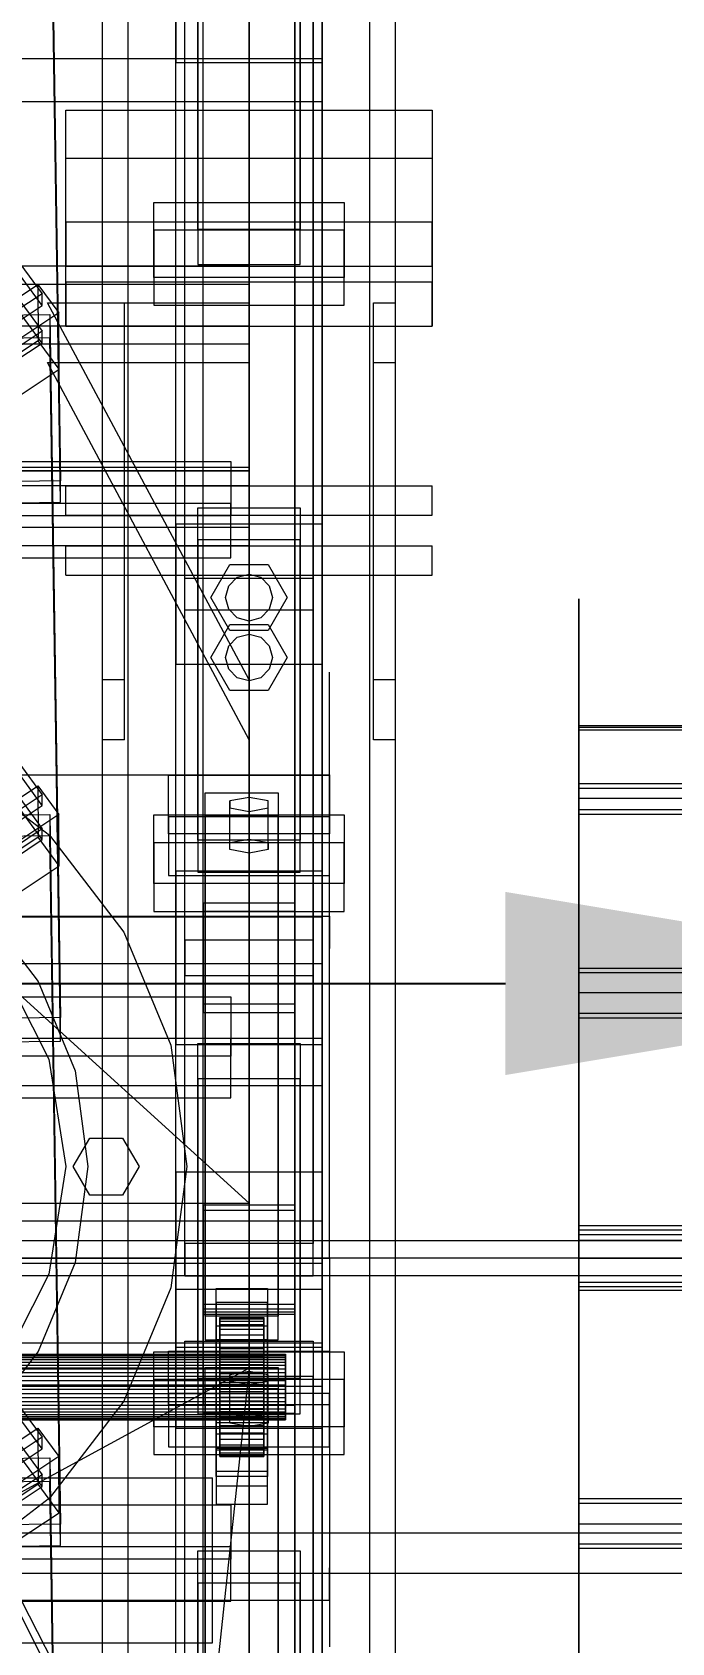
# Model space of a CAD drawing. Header units: millimetres. Extents: x -1970 to 34302, y -65268 to 6837.
# Drawn here: x 370.8 to 545.4, y -34380 to -33940.3 of the extents above; entities that cross this region are included whole.
import ezdxf

# ---------------------------------------------------------------- set-up
doc = ezdxf.new("R2010")
doc.units = ezdxf.units.MM
for name, color, linetype, lineweight in [('COTAS_O', 1, 'Continuous', 0), ('frontal_briquetadora', 7, 'Continuous', 0), ('frontal_C01', 7, 'Continuous', 0), ('frontal_C02', 7, 'Continuous', 0), ('frontal_mezcladora', 7, 'Continuous', 0), ('frontal_tolva', 7, 'Continuous', 0)]:
    doc.layers.add(name, color=color, linetype=linetype, lineweight=lineweight)
doc.dimstyles.new('R19_100', dxfattribs={"dimtxt": 250, "dimasz": 150, "dimexe": 150, "dimexo": 80, "dimgap": 100, "dimtad": 1, "dimtih": 1, "dimtoh": 1, "dimdsep": 46, "dimcen": 0.09, "dimadec": 0, "dimazin": 0, "dimtfac": 1, "dimtdec": 4, "dimtofl": 0, "dimtmove": 0, "dimatfit": 3, "dimfxl": 1, "dimtolj": 1, "dimtzin": 0, "dimarcsym": 0})

# ---------------------------------------------------------------- blocks, each defined once
blk = doc.blocks.new('*D35')
at = {"layer": 'COTAS_O', "color": 0, "lineweight": -2, "transparency": 16777216}
for p, q in [((-1725, -34320), (-1725, -33550)), ((1725, -34320), (1725, -33550)), ((-1575, -33700), (1575, -33700))]:
    blk.add_line(p, q, dxfattribs=at)
at = {"layer": 'COTAS_O', "color": 0, "transparency": 16777216}
for points in [[(-1575, -33675), (-1575, -33725), (-1725, -33700)], [(1575, -33675), (1575, -33725), (1725, -33700)]]:
    blk.add_solid(points, dxfattribs=at)
at = {"layer": 'Defpoints', "color": 0, "transparency": 16777216}
for p in [(1725, -33700), (-1725, -34400), (1725, -34400)]:
    blk.add_point(p, dxfattribs=at)
blk = doc.blocks.new('*D39')
at = {"layer": 'COTAS_O', "color": 0, "lineweight": -2, "transparency": 16777216}
for p, q in [((-650, -34820), (-650, -34050)), ((650, -34820), (650, -34050)), ((-500, -34200), (500, -34200))]:
    blk.add_line(p, q, dxfattribs=at)
at = {"layer": 'COTAS_O', "color": 0, "transparency": 16777216}
for points in [[(-500, -34175), (-500, -34225), (-650, -34200)], [(500, -34175), (500, -34225), (650, -34200)]]:
    blk.add_solid(points, dxfattribs=at)
at = {"layer": 'Defpoints', "color": 0, "transparency": 16777216}
for p in [(650, -34200), (-650, -34900), (650, -34900)]:
    blk.add_point(p, dxfattribs=at)

msp = doc.modelspace()

# ---------------------------------------------------------------- linework, layer by layer
at = {"layer": 'frontal_briquetadora'}
for p, q in [((430, -33820), (430, -34060)), ((430, -34260), (430, -33820)), ((430, -34680), (430, -33820)), ((430, -33853.384), (430, -34060)), ((430, -34060), (430, -33855.985)), ((430, -34060), (430, -33858.384)), ((430, -33860.559), (430, -34060)), ((430, -33862.488), (430, -34060)), ((430, -33864.153), (430, -34060)), ((430, -33865.538), (430, -34060)), ((430, -33866.629), (430, -34060)), ((430, -33867.416), (430, -34060)), ((430, -33867.891), (430, -34060)), ((430, -33868.05), (430, -34060)), ((430, -34060), (210, -34060)), ((210, -34060), (430, -34260)), ((210, -34060), (430, -34490)), ((210, -34060), (430, -34496)), ((430, -34060), (320, -34060)), ((322.156, -34060), (430, -34060)), ((324.292, -34060), (430, -34060)), ((326.386, -34060), (430, -34060)), ((328.419, -34060), (430, -34060)), ((330.371, -34060), (430, -34060)), ((332.223, -34060), (430, -34060)), ((333.957, -34060), (430, -34060)), ((335.556, -34060), (430, -34060)), ((337.006, -34060), (430, -34060)), ((338.292, -34060), (430, -34060)), ((430, -34060), (339.402, -34060)), ((430, -34060), (340.325, -34060)), ((430, -34060), (341.053, -34060)), ((430, -34060), (341.577, -34060)), ((430, -34060), (341.894, -34060)), ((430, -34060), (342, -34060)), ((430, -34060), (430, -34490)), ((430, -34260), (430, -34060)), ((430, -34060), (430, -34496)), ((430, -34060), (430, -34305)), ((520, -34096.156), (520, -34095.002)), ((520, -34095.002), (520, -34095.959)), ((520, -34097.371), (520, -34095.264)), ((520, -34095.959), (520, -34099.014)), ((520, -34099.407), (520, -34096.156)), ((520, -34101.561), (520, -34097.371)), ((520, -34099.014), (520, -34104.133)), ((520, -34104.716), (520, -34099.407)), ((520, -34107.784), (520, -34101.561)), ((520, -34104.133), (520, -34111.255)), ((520, -34112.022), (520, -34104.716)), ((520, -34115.968), (520, -34107.784)), ((520, -34111.255), (520, -34120.296)), ((520, -34121.239), (520, -34112.022)), ((430, -34116.167), (430, -34115)), ((430, -34119.649), (430, -34116.167)), ((452, -34116.167), (452, -34115)), ((452, -34119.649), (452, -34116.167)), ((520, -34126.016), (520, -34115.968)), ((430, -34125.397), (430, -34119.649)), ((452, -34125.397), (452, -34119.649)), ((520, -34120.227), (520, -34117.813)), ((520, -34120.031), (520, -34117.866)), ((520, -34117.866), (520, -34118.139)), ((520, -34118.139), (520, -34120.796)), ((520, -34124.205), (520, -34120.031)), ((520, -34124.576), (520, -34120.227)), ((520, -34120.296), (520, -34131.152)), ((520, -34120.796), (520, -34125.31)), ((520, -34132.258), (520, -34121.239)), ((430, -34133.327), (430, -34125.397)), ((452, -34133.327), (452, -34125.397)), ((520, -34129.561), (520, -34124.205)), ((520, -34130), (520, -34124.576)), ((520, -34125.31), (520, -34130.788)), ((520, -34137.811), (520, -34126.016)), ((520, -34129.561), (750, -34129.561)), ((520, -34135.039), (520, -34129.561)), ((520, -34130), (750, -34130)), ((520, -34130), (520, -34135.424)), ((520, -34130.788), (750, -34130.788)), ((520, -34130.788), (520, -34136.144)), ((430, -34143.323), (430, -34133.327)), ((452, -34143.323), (452, -34133.327)), ((452, -34135.964), (452, -34134.226)), ((520, -34131.152), (520, -34143.694)), ((520, -34144.951), (520, -34132.258)), ((520, -34135.877), (520, -34133.712)), ((520, -34133.712), (520, -34133.985)), ((520, -34133.985), (520, -34136.641)), ((520, -34139.553), (520, -34135.039)), ((452, -34139.095), (452, -34135.964)), ((452, -34143), (452, -34139.095)), ((520, -34135.424), (520, -34139.773)), ((520, -34140.051), (520, -34135.877)), ((520, -34136.144), (520, -34140.318)), ((520, -34136.641), (520, -34141.156)), ((520, -34139.653), (520, -34137.24)), ((520, -34151.214), (520, -34137.811)), ((520, -34142.21), (520, -34139.553)), ((520, -34144.003), (520, -34139.653)), ((520, -34139.773), (520, -34142.187)), ((210, -34143), (452, -34143)), ((430, -34155.238), (430, -34143.323)), ((452, -34143), (452, -34146.905)), ((452, -34155.238), (452, -34143.323)), ((520, -34145.407), (520, -34140.051)), ((520, -34140.318), (520, -34142.483)), ((520, -34142.991), (520, -34140.827)), ((520, -34140.827), (520, -34141.1)), ((520, -34141.1), (520, -34143.756)), ((520, -34141.156), (520, -34146.634)), ((520, -34142.483), (520, -34142.21)), ((520, -34147.165), (520, -34142.991)), ((520, -34143.694), (520, -34157.775)), ((520, -34143.756), (520, -34148.271)), ((520, -34149.426), (520, -34144.003)), ((452, -34146.905), (452, -34150.036)), ((520, -34159.169), (520, -34144.951)), ((520, -34145.407), (750, -34145.407)), ((520, -34150.885), (520, -34145.407)), ((520, -34146.634), (750, -34146.634)), ((520, -34146.634), (520, -34151.99)), ((520, -34152.522), (520, -34147.165)), ((520, -34148.271), (520, -34153.748)), ((452, -34150.036), (452, -34151.774)), ((520, -34149.426), (750, -34149.426)), ((520, -34149.426), (520, -34154.85)), ((520, -34155.399), (520, -34150.885)), ((520, -34166.069), (520, -34151.214)), ((520, -34151.99), (520, -34156.164)), ((520, -34152.522), (750, -34152.522)), ((520, -34157.999), (520, -34152.522)), ((430, -34168.9), (430, -34155.238)), ((452, -34168.9), (452, -34155.238)), ((520, -34153.748), (750, -34153.748)), ((520, -34153.748), (520, -34159.105)), ((520, -34154.85), (520, -34159.199)), ((520, -34158.056), (520, -34155.399)), ((520, -34156.164), (520, -34158.329)), ((520, -34157.775), (520, -34173.231)), ((520, -34162.514), (520, -34157.999)), ((520, -34158.329), (520, -34158.056)), ((520, -34159.105), (520, -34163.279)), ((520, -34174.744), (520, -34159.169)), ((520, -34159.199), (520, -34161.613)), ((520, -34165.17), (520, -34162.514)), ((520, -34163.279), (520, -34165.443)), ((520, -34165.443), (520, -34165.17)), ((520, -34182.2), (520, -34166.069)), ((430, -34184.11), (430, -34168.9)), ((452, -34184.11), (452, -34168.9)), ((452, -34174.625), (452, -34172.888)), ((452, -34176.894), (452, -34173.435)), ((452, -34177.757), (452, -34174.625)), ((520, -34173.231), (520, -34189.88)), ((520, -34191.495), (520, -34174.744)), ((452, -34183.693), (452, -34176.894)), ((452, -34181.662), (452, -34177.757)), ((520, -34178.883), (520, -34177)), ((520, -34178.061), (520, -34177.118)), ((520, -34177.118), (520, -34179.937)), ((520, -34182.729), (520, -34178.061)), ((520, -34184.46), (520, -34178.883)), ((210, -34181.662), (452, -34181.662)), ((452, -34181.662), (452, -34185.567)), ((452, -34193.602), (452, -34183.693)), ((520, -34179.937), (520, -34186.409)), ((520, -34199.42), (520, -34182.2)), ((520, -34190.943), (520, -34182.729)), ((430, -34200.644), (430, -34184.11)), ((452, -34200.644), (452, -34184.11)), ((452, -34185.567), (452, -34188.698)), ((520, -34186.282), (520, -34184.117)), ((520, -34184.117), (520, -34184.39)), ((520, -34184.39), (520, -34187.047)), ((520, -34193.516), (520, -34184.46)), ((520, -34190.456), (520, -34186.282)), ((520, -34186.409), (520, -34196.286)), ((520, -34187.047), (520, -34191.561)), ((452, -34188.698), (452, -34190.436)), ((520, -34189.88), (520, -34207.527)), ((520, -34192.727), (520, -34190.313)), ((520, -34195.812), (520, -34190.456)), ((520, -34202.387), (520, -34190.943)), ((520, -34209.225), (520, -34191.495)), ((520, -34191.561), (520, -34197.039)), ((452, -34206.283), (452, -34193.602)), ((520, -34197.076), (520, -34192.727)), ((520, -34205.704), (520, -34193.516)), ((520, -34195.812), (750, -34195.812)), ((520, -34201.29), (520, -34195.812)), ((520, -34196.286), (520, -34209.187)), ((520, -34198.605), (520, -34196.441)), ((520, -34196.441), (520, -34196.713)), ((520, -34196.713), (520, -34199.37)), ((430, -34218.263), (430, -34200.644)), ((452, -34218.263), (452, -34200.644)), ((520, -34197.039), (750, -34197.039)), ((520, -34197.039), (520, -34202.395)), ((520, -34202.5), (520, -34197.076)), ((520, -34202.779), (520, -34198.605)), ((520, -34199.37), (520, -34203.885)), ((520, -34217.526), (520, -34199.42)), ((520, -34205.804), (520, -34201.29)), ((520, -34216.621), (520, -34202.387)), ((520, -34202.395), (520, -34206.569)), ((520, -34202.5), (750, -34202.5)), ((520, -34202.5), (520, -34207.924)), ((520, -34208.136), (520, -34202.779)), ((520, -34203.885), (520, -34209.362)), ((520, -34220.554), (520, -34205.704)), ((452, -34221.304), (452, -34206.283)), ((520, -34208.461), (520, -34205.804)), ((520, -34206.569), (520, -34208.734)), ((520, -34207.527), (520, -34225.965)), ((520, -34207.924), (520, -34212.273)), ((520, -34208.136), (750, -34208.136)), ((520, -34213.613), (520, -34208.136)), ((520, -34208.734), (520, -34208.461)), ((520, -34209.187), (520, -34224.618)), ((520, -34227.726), (520, -34209.225)), ((520, -34209.362), (750, -34209.362)), ((520, -34209.362), (520, -34214.719)), ((520, -34212.273), (520, -34214.687)), ((520, -34218.128), (520, -34213.613)), ((430, -34236.709), (430, -34218.263)), ((452, -34236.709), (452, -34218.263)), ((520, -34214.719), (520, -34218.892)), ((520, -34233.1), (520, -34216.621)), ((520, -34236.305), (520, -34217.526)), ((520, -34220.784), (520, -34218.128)), ((520, -34218.892), (520, -34221.057)), ((452, -34238.153), (452, -34221.304)), ((520, -34237.497), (520, -34220.554)), ((520, -34221.057), (520, -34220.784)), ((520, -34224.618), (520, -34241.985)), ((520, -34225.965), (520, -34244.978)), ((520, -34246.782), (520, -34227.726)), ((520, -34251.188), (520, -34233.1)), ((520, -34255.539), (520, -34236.305)), ((430, -34255.714), (430, -34236.709)), ((452, -34255.714), (452, -34236.709)), ((452, -34256.258), (452, -34238.153)), ((520, -34255.881), (520, -34237.497)), ((520, -34241.985), (520, -34260.62)), ((520, -34244.978), (520, -34264.342)), ((520, -34266.168), (520, -34246.782)), ((520, -34270.191), (520, -34251.188)), ((430, -34275), (430, -34255.714)), ((452, -34275), (452, -34255.714)), ((452, -34275), (452, -34256.258)), ((520, -34275), (520, -34255.539)), ((520, -34257.742), (520, -34255.577)), ((520, -34255.577), (520, -34255.85)), ((520, -34255.85), (520, -34258.506)), ((520, -34275), (520, -34255.881)), ((520, -34261.916), (520, -34257.742)), ((520, -34258.506), (520, -34263.021)), ((210, -34260), (430, -34260)), ((430, -34260), (430, -34305)), ((430, -34680), (430, -34260)), ((430, -34496), (430, -34260)), ((520, -34260.62), (520, -34279.809)), ((520, -34267.272), (520, -34261.916)), ((520, -34265.227), (520, -34262.813)), ((452, -34267.964), (452, -34266.226)), ((520, -34263.021), (520, -34268.499)), ((520, -34264.342), (520, -34283.832)), ((520, -34269.576), (520, -34265.227)), ((550, -34266.168), (520, -34266.168)), ((520, -34285.658), (520, -34266.168)), ((520, -34267.272), (750, -34267.272)), ((520, -34272.75), (520, -34267.272)), ((750, -34270.216), (200, -34270.216)), ((452, -34271.095), (452, -34267.964)), ((452, -34275), (452, -34271.095)), ((520, -34268.499), (750, -34268.499)), ((520, -34268.499), (520, -34273.855)), ((520, -34275), (520, -34269.576)), ((520, -34271.971), (520, -34269.806)), ((520, -34269.806), (520, -34270.079)), ((520, -34270.079), (520, -34272.736)), ((520, -34289.38), (520, -34270.191)), ((750, -34270.191), (520, -34270.191)), ((750, -34275), (200, -34275)), ((210, -34275), (452, -34275)), ((452, -34275), (430, -34275)), ((430, -34275), (430, -34294.286)), ((452, -34275), (452, -34278.905)), ((452, -34275), (452, -34293.742)), ((452, -34275), (452, -34294.286)), ((520, -34276.145), (520, -34271.971)), ((520, -34272.736), (520, -34277.25)), ((520, -34277.264), (520, -34272.75)), ((520, -34273.855), (520, -34278.029)), ((520, -34275), (750, -34275)), ((520, -34275), (520, -34280.424)), ((520, -34275), (520, -34294.119)), ((550, -34275), (520, -34275)), ((520, -34275), (520, -34294.461)), ((750, -34279.784), (200, -34279.784)), ((452, -34278.905), (452, -34282.036)), ((520, -34281.501), (520, -34276.145)), ((520, -34277.25), (520, -34282.728)), ((520, -34279.921), (520, -34277.264)), ((520, -34278.029), (520, -34280.194)), ((750, -34279.809), (520, -34279.809)), ((520, -34279.809), (520, -34298.812)), ((520, -34280.194), (520, -34279.921)), ((520, -34280.424), (520, -34284.773)), ((452, -34282.036), (452, -34283.774)), ((520, -34281.501), (750, -34281.501)), ((520, -34286.979), (520, -34281.501)), ((520, -34282.728), (750, -34282.728)), ((520, -34282.728), (520, -34288.084)), ((550, -34283.832), (520, -34283.832)), ((520, -34283.832), (520, -34303.218)), ((520, -34284.773), (520, -34287.187)), ((520, -34305.022), (520, -34285.658)), ((520, -34291.494), (520, -34286.979)), ((520, -34288.084), (520, -34292.258)), ((520, -34308.015), (520, -34289.38)), ((520, -34294.15), (520, -34291.494)), ((520, -34292.258), (520, -34294.423)), ((430, -34294.286), (430, -34313.291)), ((452, -34293.742), (452, -34311.847)), ((452, -34294.286), (452, -34313.291)), ((520, -34294.119), (520, -34312.503)), ((520, -34294.423), (520, -34294.15)), ((520, -34294.461), (520, -34313.695)), ((520, -34298.812), (520, -34316.9)), ((430, -34305), (210, -34305)), ((430, -34305), (222, -34418.333)), ((430, -34305), (418, -34418.333)), ((430, -34471), (430, -34305)), ((430, -34680), (430, -34305)), ((430, -34305), (430, -34496)), ((520, -34303.218), (520, -34322.274)), ((520, -34324.035), (520, -34305.022)), ((520, -34325.382), (520, -34308.015)), ((430, -34313.291), (430, -34331.737)), ((452, -34311.847), (452, -34328.696)), ((452, -34313.291), (452, -34331.737)), ((520, -34312.503), (520, -34329.446)), ((520, -34313.695), (520, -34332.474)), ((520, -34316.9), (520, -34333.379)), ((520, -34322.274), (520, -34340.775)), ((520, -34342.473), (520, -34324.035)), ((452, -34328.696), (452, -34343.717)), ((520, -34340.813), (520, -34325.382)), ((430, -34331.737), (430, -34349.356)), ((452, -34331.737), (452, -34349.356)), ((520, -34331.108), (520, -34328.943)), ((520, -34328.943), (520, -34329.216)), ((520, -34329.216), (520, -34331.872)), ((520, -34329.446), (520, -34344.296)), ((520, -34335.281), (520, -34331.108)), ((520, -34331.872), (520, -34336.387)), ((520, -34332.474), (520, -34350.58)), ((520, -34333.379), (520, -34347.613)), ((520, -34340.638), (520, -34335.281)), ((520, -34337.727), (520, -34335.313)), ((520, -34336.387), (520, -34341.864)), ((520, -34342.076), (520, -34337.727)), ((520, -34340.638), (750, -34340.638)), ((520, -34346.115), (520, -34340.638)), ((520, -34340.775), (520, -34358.505)), ((520, -34353.714), (520, -34340.813)), ((520, -34343.431), (520, -34341.266)), ((520, -34341.266), (520, -34341.539)), ((520, -34341.539), (520, -34344.196)), ((520, -34341.864), (750, -34341.864)), ((520, -34341.864), (520, -34347.221)), ((452, -34343.717), (452, -34356.398)), ((520, -34347.5), (520, -34342.076)), ((520, -34360.12), (520, -34342.473)), ((520, -34347.605), (520, -34343.431)), ((520, -34344.196), (520, -34348.71)), ((520, -34344.296), (520, -34356.484)), ((520, -34350.63), (520, -34346.115)), ((430, -34349.356), (430, -34365.89)), ((452, -34349.356), (452, -34365.89)), ((520, -34347.221), (520, -34351.395)), ((520, -34347.5), (750, -34347.5)), ((520, -34347.5), (520, -34352.924)), ((520, -34352.961), (520, -34347.605)), ((520, -34347.613), (520, -34359.057)), ((520, -34348.71), (520, -34354.188)), ((520, -34350.58), (520, -34367.8)), ((520, -34353.287), (520, -34350.63)), ((520, -34351.395), (520, -34353.559)), ((520, -34352.924), (520, -34357.273)), ((520, -34352.961), (750, -34352.961)), ((520, -34358.439), (520, -34352.961)), ((520, -34353.559), (520, -34353.287)), ((520, -34363.591), (520, -34353.714)), ((520, -34354.188), (750, -34354.188)), ((520, -34354.188), (520, -34359.544)), ((452, -34356.398), (452, -34366.307)), ((452, -34361.302), (452, -34359.564)), ((520, -34356.484), (520, -34365.54)), ((520, -34357.273), (520, -34359.687)), ((520, -34362.953), (520, -34358.439)), ((520, -34358.505), (520, -34375.256)), ((520, -34359.057), (520, -34367.271)), ((520, -34359.544), (520, -34363.718)), ((452, -34364.433), (452, -34361.302)), ((520, -34376.769), (520, -34360.12)), ((520, -34365.61), (520, -34362.953)), ((520, -34370.063), (520, -34363.591)), ((520, -34363.718), (520, -34365.883)), ((210, -34368.338), (452, -34368.338)), ((430, -34365.89), (430, -34381.1)), ((452, -34368.338), (452, -34364.433)), ((452, -34365.89), (452, -34381.1)), ((452, -34366.307), (452, -34373.106)), ((452, -34368.338), (452, -34372.243)), ((520, -34365.54), (520, -34371.117)), ((520, -34365.883), (520, -34365.61)), ((520, -34367.271), (520, -34371.939)), ((520, -34367.8), (520, -34383.931)), ((452, -34372.243), (452, -34375.375)), ((520, -34372.882), (520, -34370.063)), ((520, -34371.117), (520, -34373)), ((520, -34371.939), (520, -34372.882)), ((452, -34373.106), (452, -34376.565)), ((452, -34375.375), (452, -34377.112)), ((520, -34375.256), (520, -34390.831)), ((520, -34392.225), (520, -34376.769))]:
    msp.add_line(p, q, dxfattribs=at)
at = {"layer": 'frontal_C01'}
for p, q in [((417.5, -34180.3), (417.5, -33521.357)), ((442.5, -33521.357), (442.5, -34180.3)), ((417.5, -34205.669), (417.5, -33546.726)), ((442.5, -34205.669), (442.5, -33546.726)), ((410, -34169.301), (410, -33785.092)), ((450, -33785.092), (450, -34169.301)), ((410, -34216.669), (410, -33832.46)), ((450, -34216.669), (450, -33832.46)), ((410, -34283.513), (410, -33899.304)), ((450, -33899.304), (450, -34283.513)), ((416, -33994.115), (416, -33904.235)), ((444, -33904.235), (444, -33994.115)), ((412.5, -34188.182), (412.5, -33913.448)), ((416, -33913.84), (416, -34003.72)), ((444, -34003.72), (444, -33913.84)), ((447.5, -33913.448), (447.5, -34188.182)), ((412.5, -34197.787), (412.5, -33923.053)), ((447.5, -34197.787), (447.5, -33923.053)), ((410, -34321.407), (410, -33937.198)), ((450, -34321.407), (450, -33937.198)), ((345.969, -33974.459), (373.501, -34011.698)), ((380, -34008.498), (380, -33974.701)), ((380, -33974.701), (480, -33974.701)), ((380, -34020.498), (380, -33974.701)), ((480, -33974.701), (480, -34008.498)), ((480, -33974.701), (480, -34020.498)), ((373.513, -34014.899), (345.981, -33977.66)), ((346.008, -33984.704), (373.539, -34021.943)), ((373.551, -34025.145), (346.02, -33987.906)), ((404, -34007.268), (404, -33986.777)), ((404, -33986.777), (456, -33986.777)), ((404, -33994.356), (404, -33986.777)), ((456, -33986.777), (456, -34007.268)), ((456, -33986.777), (456, -33994.356)), ((456, -33994.356), (404, -33994.356)), ((404, -33994.356), (404, -34014.847)), ((444, -33994.115), (416, -33994.115)), ((416, -33994.115), (416, -34003.72)), ((444, -34003.72), (444, -33994.115)), ((456, -34014.847), (456, -33994.356)), ((456, -34007.268), (404, -34007.268)), ((404, -34007.268), (404, -34014.847)), ((416, -34003.72), (444, -34003.72)), ((456, -34014.847), (456, -34007.268)), ((360.882, -34016.797), (372.35, -34009.186)), ((373.501, -34011.698), (362.033, -34019.309)), ((372.35, -34009.186), (372.408, -34024.554)), ((372.35, -34009.186), (378.086, -34016.944)), ((373.513, -34014.899), (373.501, -34011.698)), ((480, -34008.498), (380, -34008.498)), ((380, -34008.498), (380, -34020.498)), ((480, -34020.498), (480, -34008.498)), ((362.045, -34022.511), (373.513, -34014.899)), ((404, -34014.847), (456, -34014.847)), ((430, -34020.498), (-430, -34020.498)), ((357.646, -34017.594), (375.644, -34017.353)), ((378.086, -34016.944), (366.618, -34024.555)), ((375.644, -34017.353), (375.644, -34023.757)), ((375.644, -34017.353), (378.512, -34209.301)), ((378.143, -34032.312), (378.086, -34016.944)), ((380, -34020.498), (480, -34020.498)), ((430, -34020.498), (430, -34025.498)), ((375.644, -34023.757), (357.646, -34023.998)), ((372.408, -34024.554), (360.939, -34032.166)), ((373.539, -34021.943), (362.071, -34029.555)), ((362.083, -34032.757), (373.551, -34025.145)), ((378.143, -34032.312), (372.408, -34024.554)), ((373.551, -34025.145), (373.539, -34021.943)), ((378.512, -34215.705), (375.644, -34023.757)), ((430, -34025.498), (-430, -34025.498)), ((430, -34025.498), (430, -34075.498)), ((366.675, -34039.924), (378.143, -34032.312)), ((430, -34133.498), (375, -34030.498)), ((375, -34030.498), (430, -34030.498)), ((390, -34133.498), (390, -34030.498)), ((390, -34030.498), (396, -34030.498)), ((396, -34133.498), (396, -34030.498)), ((430, -34030.498), (430, -34133.498)), ((464, -34133.498), (464, -34030.498)), ((464, -34030.498), (470, -34030.498)), ((470, -34133.498), (470, -34030.498)), ((430, -34075.498), (-430, -34075.498)), ((430, -34075.498), (430, -34080.498)), ((430, -34080.498), (-430, -34080.498)), ((380, -34080.498), (480, -34080.498)), ((380, -34088.498), (380, -34080.498)), ((480, -34088.498), (480, -34080.498)), ((380, -34088.498), (480, -34088.498)), ((390, -34088.498), (397, -34088.498)), ((390, -35975), (390, -34088.498)), ((397, -35975), (397, -34088.498)), ((397, -34088.498), (463, -34088.498)), ((463, -34088.498), (470, -34088.498)), ((463, -35975), (463, -34088.498)), ((470, -35975), (470, -34088.498)), ((419.6, -34110.998), (424.8, -34101.991)), ((424.8, -34101.991), (435.2, -34101.991)), ((426.8, -34105.455), (430, -34104.598)), ((430, -34104.598), (433.2, -34105.455)), ((435.2, -34101.991), (440.4, -34110.998)), ((423.6, -34110.998), (424.457, -34107.798)), ((424.457, -34107.798), (426.8, -34105.455)), ((433.2, -34105.455), (435.543, -34107.798)), ((435.543, -34107.798), (436.4, -34110.998)), ((424.8, -34120.004), (419.6, -34110.998)), ((424.457, -34114.198), (423.6, -34110.998)), ((440.4, -34110.998), (435.2, -34120.004)), ((436.4, -34110.998), (435.543, -34114.198)), ((426.8, -34116.54), (424.457, -34114.198)), ((430, -34117.398), (426.8, -34116.54)), ((433.2, -34116.54), (430, -34117.398)), ((435.543, -34114.198), (433.2, -34116.54)), ((435.2, -34120.004), (424.8, -34120.004)), ((396, -34133.498), (390, -34133.498)), ((470, -34133.498), (464, -34133.498)), ((408, -34159.132), (408, -34143.123)), ((408, -34143.123), (452, -34143.123)), ((408, -34154.491), (408, -34143.123)), ((452, -34143.123), (452, -34159.132)), ((452, -34143.123), (452, -34154.491)), ((418, -34154.329), (418, -34147.925)), ((418, -34147.925), (438, -34147.925)), ((418, -34290.871), (418, -34147.925)), ((438, -34147.925), (438, -34154.329)), ((438, -34147.925), (438, -34290.871)), ((430, -34149.206), (424.804, -34150.167)), ((424.804, -34150.167), (424.804, -34152.088)), ((424.804, -34161.535), (424.804, -34150.167)), ((424.804, -34152.088), (430, -34153.048)), ((424.804, -34163.456), (424.804, -34152.088)), ((435.196, -34150.167), (430, -34149.206)), ((430, -34160.574), (430, -34149.206)), ((430, -34153.048), (435.196, -34152.088)), ((435.196, -34152.088), (435.196, -34150.167)), ((435.196, -34161.535), (435.196, -34150.167)), ((435.196, -34163.456), (435.196, -34152.088)), ((452, -34154.491), (408, -34154.491)), ((408, -34154.491), (408, -34170.5)), ((438, -34154.329), (418, -34154.329)), ((418, -34154.329), (418, -34297.274)), ((430, -34153.048), (430, -34164.416)), ((438, -34297.274), (438, -34154.329)), ((452, -34170.5), (452, -34154.491)), ((452, -34159.132), (408, -34159.132)), ((408, -34159.132), (408, -34170.5)), ((424.804, -34161.535), (430, -34160.574)), ((424.804, -34163.456), (424.804, -34161.535)), ((430, -34160.574), (435.196, -34161.535)), ((435.196, -34161.535), (435.196, -34163.456)), ((452, -34170.5), (452, -34159.132)), ((430, -34164.416), (424.804, -34163.456)), ((435.196, -34163.456), (430, -34164.416)), ((408, -34170.5), (452, -34170.5)), ((450, -34169.301), (410, -34169.301)), ((410, -34169.301), (410, -34216.669)), ((410, -34553.51), (410, -34169.301)), ((450, -34216.669), (450, -34169.301)), ((450, -34169.301), (450, -34553.51)), ((442.5, -34178.044), (417.5, -34178.044)), ((417.5, -34178.044), (417.5, -34207.926)), ((417.5, -34287.519), (417.5, -34178.044)), ((442.5, -34207.926), (442.5, -34178.044)), ((442.5, -34178.044), (442.5, -34287.519)), ((-450, -34181.845), (450, -34181.845)), ((417.5, -34205.669), (417.5, -34180.3)), ((417.5, -34180.3), (442.5, -34180.3)), ((442.5, -34180.3), (442.5, -34205.669)), ((450, -34181.845), (450, -34194.652)), ((450, -34181.845), (450, -34215.002)), ((447.5, -34188.182), (412.5, -34188.182)), ((412.5, -34188.182), (412.5, -34197.787)), ((447.5, -34197.787), (447.5, -34188.182)), ((450, -34194.652), (-450, -34194.652)), ((450, -34227.809), (450, -34194.652)), ((412.5, -34197.787), (447.5, -34197.787)), ((-425, -34203.618), (425, -34203.618)), ((442.5, -34205.669), (417.5, -34205.669)), ((425, -34203.618), (425, -34219.883)), ((425, -34203.618), (425, -34214.987)), ((378.512, -34209.301), (360.514, -34209.542)), ((378.512, -34215.705), (378.512, -34209.301)), ((417.5, -34207.926), (442.5, -34207.926)), ((417.5, -34317.401), (417.5, -34207.926)), ((442.5, -34317.401), (442.5, -34207.926)), ((450, -34215.002), (-450, -34215.002)), ((425, -34214.987), (-425, -34214.987)), ((360.514, -34215.946), (378.512, -34215.705)), ((410, -34216.669), (450, -34216.669)), ((410, -34600.878), (410, -34216.669)), ((416, -34226.027), (416, -34216.422)), ((416, -34216.422), (444, -34216.422)), ((416, -34307.886), (416, -34216.422)), ((425, -34231.251), (425, -34214.987)), ((444, -34216.422), (444, -34226.027)), ((444, -34216.422), (444, -34307.886)), ((450, -34227.809), (450, -34215.002)), ((450, -34600.878), (450, -34216.669)), ((425, -34219.883), (-425, -34219.883)), ((425, -34231.251), (425, -34219.883)), ((444, -34226.027), (416, -34226.027)), ((416, -34226.027), (416, -34317.491)), ((444, -34317.491), (444, -34226.027)), ((-450, -34227.809), (450, -34227.809)), ((-425, -34231.251), (425, -34231.251)), ((450, -34283.513), (410, -34283.513)), ((410, -34283.513), (410, -34321.407)), ((410, -34667.722), (410, -34283.513)), ((421, -34287.081), (421, -34283.239)), ((421, -34283.239), (435, -34283.239)), ((421, -34323.028), (421, -34283.239)), ((435, -34283.239), (435, -34287.081)), ((435, -34283.239), (435, -34323.028)), ((450, -34321.407), (450, -34283.513)), ((450, -34283.513), (450, -34667.722)), ((345.969, -34286.646), (373.501, -34323.885)), ((417.5, -34317.401), (417.5, -34287.519)), ((417.5, -34287.519), (442.5, -34287.519)), ((435, -34287.081), (421, -34287.081)), ((421, -34287.081), (421, -34326.871)), ((435, -34326.871), (435, -34287.081)), ((442.5, -34287.519), (442.5, -34317.401)), ((373.513, -34327.086), (345.981, -34289.847)), ((442.5, -34289.775), (417.5, -34289.775)), ((417.5, -34289.775), (417.5, -34315.145)), ((417.5, -34948.719), (417.5, -34289.775)), ((438, -34290.871), (418, -34290.871)), ((418, -34290.871), (418, -34297.274)), ((421, -34297.327), (421, -34293.485)), ((421, -34293.485), (435, -34293.485)), ((421, -34333.274), (421, -34293.485)), ((422, -34301.196), (422, -34291.217)), ((422, -34291.217), (422, -34291.548)), ((422, -34291.217), (434, -34291.217)), ((422, -34292.178), (422, -34291.217)), ((422, -34301.353), (422, -34291.548)), ((422, -34291.548), (422, -34293.148)), ((422, -34291.548), (434, -34291.548)), ((422, -34301.652), (422, -34292.178)), ((422, -34292.178), (434, -34292.178)), ((422, -34294.366), (422, -34292.178)), ((422, -34302.111), (422, -34293.148)), ((422, -34293.148), (422, -34295.91)), ((422, -34293.148), (434, -34293.148)), ((434, -34291.548), (434, -34291.217)), ((434, -34291.217), (434, -34301.196)), ((434, -34291.217), (434, -34292.178)), ((434, -34293.148), (434, -34291.548)), ((434, -34291.548), (434, -34301.353)), ((434, -34292.178), (434, -34301.652)), ((434, -34292.178), (434, -34294.366)), ((434, -34295.91), (434, -34293.148)), ((434, -34293.148), (434, -34302.111)), ((435, -34293.485), (435, -34297.327)), ((435, -34293.485), (435, -34333.274)), ((438, -34297.274), (438, -34290.871)), ((442.5, -34315.145), (442.5, -34289.775)), ((442.5, -34289.775), (442.5, -34948.719)), ((346.008, -34296.891), (373.539, -34334.13)), ((412.5, -34307.263), (412.5, -34297.657)), ((412.5, -34297.657), (447.5, -34297.657)), ((412.5, -34572.391), (412.5, -34297.657)), ((418, -34297.274), (438, -34297.274)), ((435, -34297.327), (421, -34297.327)), ((421, -34297.327), (421, -34337.116)), ((422, -34302.688), (422, -34294.366)), ((422, -34294.366), (434, -34294.366)), ((422, -34297.631), (422, -34294.366)), ((422, -34303.419), (422, -34295.91)), ((422, -34295.91), (422, -34299.643)), ((422, -34295.91), (434, -34295.91)), ((422, -34304.235), (422, -34297.631)), ((422, -34297.631), (434, -34297.631)), ((422, -34301.752), (422, -34297.631)), ((434, -34294.366), (434, -34302.688)), ((434, -34294.366), (434, -34297.631)), ((434, -34299.643), (434, -34295.91)), ((434, -34295.91), (434, -34303.419)), ((434, -34297.631), (434, -34304.235)), ((434, -34297.631), (434, -34301.752)), ((435, -34337.116), (435, -34297.327)), ((447.5, -34297.657), (447.5, -34307.263)), ((447.5, -34297.657), (447.5, -34572.391)), ((-440, -34301.196), (440, -34301.196)), ((-440, -34301.353), (440, -34301.353)), ((-440, -34301.652), (440, -34301.652)), ((-440, -34302.111), (440, -34302.111)), ((373.551, -34337.332), (346.02, -34300.093)), ((404, -34321.039), (404, -34300.548)), ((404, -34300.548), (456, -34300.548)), ((404, -34308.127), (404, -34300.548)), ((422, -34305.188), (422, -34299.643)), ((422, -34299.643), (422, -34304.094)), ((422, -34299.643), (434, -34299.643)), ((422, -34301.353), (422, -34301.196)), ((434, -34301.196), (422, -34301.196)), ((422, -34301.196), (422, -34301.652)), ((422, -34302.111), (422, -34301.353)), ((434, -34301.353), (422, -34301.353)), ((434, -34301.652), (422, -34301.652)), ((422, -34301.652), (422, -34302.688)), ((422, -34306.186), (422, -34301.752)), ((422, -34301.752), (434, -34301.752)), ((422, -34306.446), (422, -34301.752)), ((422, -34303.419), (422, -34302.111)), ((434, -34302.111), (422, -34302.111)), ((434, -34304.094), (434, -34299.643)), ((434, -34299.643), (434, -34305.188)), ((434, -34301.196), (434, -34301.353)), ((434, -34301.652), (434, -34301.196)), ((434, -34301.353), (434, -34302.111)), ((434, -34302.688), (434, -34301.652)), ((434, -34301.752), (434, -34306.186)), ((434, -34301.752), (434, -34306.446)), ((434, -34302.111), (434, -34303.419)), ((440, -34301.353), (440, -34301.196)), ((440, -34301.196), (440, -34301.652)), ((440, -34302.111), (440, -34301.353)), ((440, -34301.652), (440, -34302.688)), ((440, -34303.419), (440, -34302.111)), ((456, -34300.548), (456, -34321.039)), ((456, -34300.548), (456, -34308.127)), ((-440, -34302.688), (440, -34302.688)), ((-440, -34303.419), (440, -34303.419)), ((-440, -34304.235), (440, -34304.235)), ((-440, -34305.188), (440, -34305.188)), ((-440, -34306.186), (440, -34306.186)), ((434, -34302.688), (422, -34302.688)), ((422, -34302.688), (422, -34304.235)), ((422, -34305.188), (422, -34303.419)), ((434, -34303.419), (422, -34303.419)), ((422, -34304.094), (422, -34307.296)), ((434, -34304.094), (422, -34304.094)), ((422, -34304.094), (422, -34308.96)), ((434, -34304.235), (422, -34304.235)), ((422, -34304.235), (422, -34306.186)), ((422, -34307.296), (422, -34305.188)), ((434, -34305.188), (422, -34305.188)), ((434, -34306.186), (422, -34306.186)), ((422, -34306.186), (422, -34308.41)), ((422, -34308.41), (422, -34306.446)), ((422, -34306.446), (434, -34306.446)), ((422, -34311.395), (422, -34306.446)), ((434, -34304.235), (434, -34302.688)), ((434, -34303.419), (434, -34305.188)), ((434, -34307.296), (434, -34304.094)), ((434, -34308.96), (434, -34304.094)), ((434, -34306.186), (434, -34304.235)), ((434, -34305.188), (434, -34307.296)), ((434, -34308.41), (434, -34306.186)), ((434, -34306.446), (434, -34308.41)), ((434, -34306.446), (434, -34311.395)), ((440, -34302.688), (440, -34304.235)), ((440, -34305.188), (440, -34303.419)), ((440, -34304.235), (440, -34306.186)), ((440, -34307.296), (440, -34305.188)), ((440, -34306.186), (440, -34308.41)), ((440, -34307.296), (-440, -34307.296)), ((-440, -34308.41), (440, -34308.41)), ((-440, -34309.601), (440, -34309.601)), ((-440, -34310.754), (440, -34310.754)), ((456, -34308.127), (404, -34308.127)), ((404, -34308.127), (404, -34328.618)), ((447.5, -34307.263), (412.5, -34307.263)), ((412.5, -34581.997), (412.5, -34307.263)), ((444, -34307.886), (416, -34307.886)), ((416, -34307.886), (416, -34317.491)), ((422, -34307.296), (434, -34307.296)), ((422, -34309.601), (422, -34307.296)), ((434, -34308.41), (422, -34308.41)), ((422, -34308.41), (422, -34310.754)), ((422, -34309.601), (422, -34308.96)), ((422, -34308.96), (422, -34313.909)), ((422, -34308.96), (434, -34308.96)), ((422, -34311.945), (422, -34309.601)), ((434, -34309.601), (422, -34309.601)), ((422, -34310.754), (422, -34311.395)), ((434, -34310.754), (422, -34310.754)), ((422, -34310.754), (422, -34313.059)), ((434, -34307.296), (434, -34309.601)), ((434, -34310.754), (434, -34308.41)), ((434, -34313.909), (434, -34308.96)), ((434, -34308.96), (434, -34309.601)), ((434, -34309.601), (434, -34311.945)), ((434, -34311.395), (434, -34310.754)), ((434, -34313.059), (434, -34310.754)), ((440, -34309.601), (440, -34307.296)), ((440, -34308.41), (440, -34310.754)), ((440, -34311.945), (440, -34309.601)), ((440, -34310.754), (440, -34313.059)), ((444, -34317.491), (444, -34307.886)), ((447.5, -34581.997), (447.5, -34307.263)), ((456, -34328.618), (456, -34308.127)), ((-440, -34311.945), (440, -34311.945)), ((-440, -34313.059), (440, -34313.059)), ((-440, -34314.169), (440, -34314.169)), ((-440, -34315.168), (440, -34315.168)), ((417.5, -34315.145), (442.5, -34315.145)), ((417.5, -34974.088), (417.5, -34315.145)), ((422, -34311.395), (434, -34311.395)), ((422, -34316.261), (422, -34311.395)), ((422, -34314.169), (422, -34311.945)), ((422, -34311.945), (422, -34313.909)), ((434, -34311.945), (422, -34311.945)), ((422, -34313.059), (422, -34316.261)), ((434, -34313.059), (422, -34313.059)), ((422, -34313.059), (422, -34315.168)), ((422, -34313.909), (422, -34318.604)), ((422, -34313.909), (434, -34313.909)), ((422, -34316.121), (422, -34314.169)), ((422, -34314.169), (422, -34318.604)), ((434, -34314.169), (422, -34314.169)), ((422, -34315.168), (422, -34320.712)), ((434, -34315.168), (422, -34315.168)), ((422, -34315.168), (422, -34316.936)), ((434, -34311.395), (434, -34316.261)), ((434, -34313.909), (434, -34311.945)), ((434, -34311.945), (434, -34314.169)), ((434, -34316.261), (434, -34313.059)), ((434, -34315.168), (434, -34313.059)), ((434, -34318.604), (434, -34313.909)), ((434, -34318.604), (434, -34314.169)), ((434, -34314.169), (434, -34316.121)), ((434, -34320.712), (434, -34315.168)), ((434, -34316.936), (434, -34315.168)), ((440, -34314.169), (440, -34311.945)), ((440, -34313.059), (440, -34315.168)), ((440, -34316.121), (440, -34314.169)), ((440, -34315.168), (440, -34316.936)), ((442.5, -34974.088), (442.5, -34315.145)), ((-440, -34316.121), (440, -34316.121)), ((-440, -34316.936), (440, -34316.936)), ((-440, -34317.668), (440, -34317.668)), ((-440, -34318.244), (440, -34318.244)), ((-440, -34318.704), (440, -34318.704)), ((-440, -34319.002), (440, -34319.002)), ((-440, -34319.159), (440, -34319.159)), ((416, -34317.491), (444, -34317.491)), ((442.5, -34317.401), (417.5, -34317.401)), ((421, -34334.594), (421, -34319.866)), ((421, -34319.866), (435, -34319.866)), ((421, -34327.445), (421, -34319.866)), ((422, -34317.668), (422, -34316.121)), ((422, -34316.121), (422, -34322.724)), ((434, -34316.121), (422, -34316.121)), ((422, -34316.261), (434, -34316.261)), ((422, -34320.712), (422, -34316.261)), ((422, -34316.936), (422, -34324.446)), ((434, -34316.936), (422, -34316.936)), ((422, -34316.936), (422, -34318.244)), ((422, -34318.704), (422, -34317.668)), ((422, -34317.668), (422, -34325.99)), ((434, -34317.668), (422, -34317.668)), ((422, -34318.244), (422, -34327.207)), ((434, -34318.244), (422, -34318.244)), ((422, -34318.244), (422, -34319.002)), ((422, -34318.604), (422, -34322.724)), ((422, -34318.604), (434, -34318.604)), ((422, -34319.159), (422, -34318.704)), ((422, -34318.704), (422, -34328.178)), ((434, -34318.704), (422, -34318.704)), ((422, -34319.002), (422, -34328.808)), ((434, -34319.002), (422, -34319.002)), ((422, -34319.002), (422, -34319.159)), ((422, -34319.159), (422, -34329.139)), ((434, -34319.159), (422, -34319.159)), ((434, -34322.724), (434, -34316.121)), ((434, -34316.121), (434, -34317.668)), ((434, -34316.261), (434, -34320.712)), ((434, -34324.446), (434, -34316.936)), ((434, -34318.244), (434, -34316.936)), ((434, -34325.99), (434, -34317.668)), ((434, -34317.668), (434, -34318.704)), ((434, -34327.207), (434, -34318.244)), ((434, -34319.002), (434, -34318.244)), ((434, -34322.724), (434, -34318.604)), ((434, -34328.178), (434, -34318.704)), ((434, -34318.704), (434, -34319.159)), ((434, -34328.808), (434, -34319.002)), ((434, -34319.159), (434, -34319.002)), ((434, -34329.139), (434, -34319.159)), ((435, -34319.866), (435, -34334.594)), ((435, -34319.866), (435, -34327.445)), ((440, -34317.668), (440, -34316.121)), ((440, -34316.936), (440, -34318.244)), ((440, -34318.704), (440, -34317.668)), ((440, -34318.244), (440, -34319.002)), ((440, -34319.159), (440, -34318.704)), ((440, -34319.002), (440, -34319.159)), ((360.882, -34328.984), (372.35, -34321.372)), ((373.501, -34323.885), (362.033, -34331.496)), ((372.35, -34321.372), (372.408, -34336.741)), ((372.35, -34321.372), (378.086, -34329.131)), ((373.513, -34327.086), (373.501, -34323.885)), ((456, -34321.039), (404, -34321.039)), ((404, -34321.039), (404, -34328.618)), ((410, -34321.407), (450, -34321.407)), ((410, -34705.616), (410, -34321.407)), ((435, -34323.028), (421, -34323.028)), ((421, -34323.028), (421, -34326.871)), ((422, -34320.712), (434, -34320.712)), ((422, -34324.446), (422, -34320.712)), ((422, -34322.724), (422, -34325.99)), ((422, -34322.724), (434, -34322.724)), ((422, -34324.446), (434, -34324.446)), ((422, -34327.207), (422, -34324.446)), ((434, -34320.712), (434, -34324.446)), ((434, -34325.99), (434, -34322.724)), ((434, -34324.446), (434, -34327.207)), ((435, -34326.871), (435, -34323.028)), ((450, -34705.616), (450, -34321.407)), ((456, -34328.618), (456, -34321.039)), ((362.045, -34334.698), (373.513, -34327.086)), ((404, -34328.618), (456, -34328.618)), ((421, -34326.871), (435, -34326.871)), ((435, -34327.445), (421, -34327.445)), ((421, -34327.445), (421, -34342.173)), ((422, -34325.99), (422, -34328.178)), ((422, -34325.99), (434, -34325.99)), ((422, -34327.207), (434, -34327.207)), ((422, -34328.808), (422, -34327.207)), ((422, -34328.178), (422, -34329.139)), ((422, -34328.178), (434, -34328.178)), ((422, -34328.808), (434, -34328.808)), ((422, -34329.139), (422, -34328.808)), ((434, -34328.178), (434, -34325.99)), ((434, -34327.207), (434, -34328.808)), ((434, -34329.139), (434, -34328.178)), ((434, -34328.808), (434, -34329.139)), ((435, -34342.173), (435, -34327.445)), ((357.646, -34329.781), (375.644, -34329.54)), ((378.086, -34329.131), (366.618, -34336.742)), ((375.644, -34329.54), (375.644, -34335.944)), ((375.644, -34329.54), (378.512, -34521.488)), ((378.143, -34344.499), (378.086, -34329.131)), ((422, -34329.139), (434, -34329.139)), ((375.644, -34335.944), (357.646, -34336.185)), ((372.408, -34336.741), (360.939, -34344.353)), ((373.539, -34334.13), (362.071, -34341.742)), ((362.083, -34344.944), (373.551, -34337.332)), ((378.143, -34344.499), (372.408, -34336.741)), ((373.551, -34337.332), (373.539, -34334.13)), ((378.512, -34527.892), (375.644, -34335.944)), ((435, -34333.274), (421, -34333.274)), ((421, -34333.274), (421, -34337.116)), ((435, -34334.594), (421, -34334.594)), ((421, -34334.594), (421, -34342.173)), ((421, -34337.116), (435, -34337.116)), ((435, -34337.116), (435, -34333.274)), ((435, -34342.173), (435, -34334.594)), ((366.675, -34352.111), (378.143, -34344.499)), ((421, -34342.173), (435, -34342.173))]:
    msp.add_line(p, q, dxfattribs=at)
at = {"layer": 'frontal_C02'}
for p, q in [((390, -35975), (390, -33576.746)), ((397, -35975), (397, -33576.746)), ((463, -35975), (463, -33576.746)), ((470, -35975), (470, -33576.746)), ((410, -33948.585), (410, -33597.867)), ((450, -33948.585), (450, -33597.867)), ((410, -34074.565), (410, -33723.846)), ((450, -33723.846), (450, -34074.565)), ((417.5, -34261.912), (417.5, -33729.49)), ((442.5, -33729.49), (442.5, -34261.912)), ((417.5, -34288.878), (417.5, -33756.456)), ((442.5, -34288.878), (442.5, -33756.456)), ((410, -34112.818), (410, -33762.099)), ((450, -34112.818), (450, -33762.099)), ((375.644, -33869.002), (378.512, -34062.769)), ((378.512, -34068.615), (375.644, -33874.847)), ((410, -33900.768), (410, -33948.585)), ((410, -34251.487), (410, -33900.768)), ((450, -33948.585), (450, -33900.768)), ((450, -33900.768), (450, -34251.487)), ((450, -33914.05), (450, -33947.522)), ((450, -33959.212), (450, -33925.74)), ((450, -33947.522), (-450, -33947.522)), ((410, -33948.585), (450, -33948.585)), ((410, -34299.304), (410, -33948.585)), ((450, -33959.212), (450, -33947.522)), ((450, -34299.304), (450, -33948.585)), ((-450, -33959.212), (450, -33959.212)), ((380, -33992.136), (380, -33961.575)), ((380, -33961.575), (480, -33961.575)), ((380, -34004.136), (380, -33961.575)), ((480, -33961.575), (480, -33992.136)), ((480, -33961.575), (480, -34004.136)), ((480, -33992.136), (380, -33992.136)), ((380, -33992.136), (380, -34004.136)), ((480, -34004.136), (480, -33992.136)), ((430, -34004.136), (-430, -34004.136)), ((380, -34004.136), (480, -34004.136)), ((430, -34004.136), (430, -34009.136)), ((430, -34009.136), (-430, -34009.136)), ((430, -34009.136), (430, -34059.136)), ((430, -34117.136), (375, -34014.136)), ((375, -34014.136), (430, -34014.136)), ((390, -34117.136), (390, -34014.136)), ((390, -34014.136), (396, -34014.136)), ((396, -34117.136), (396, -34014.136)), ((430, -34014.136), (430, -34117.136)), ((464, -34117.136), (464, -34014.136)), ((464, -34014.136), (470, -34014.136)), ((470, -34117.136), (470, -34014.136)), ((430, -34059.136), (-430, -34059.136)), ((-425, -34057.502), (425, -34057.502)), ((425, -34057.502), (425, -34072.349)), ((425, -34057.502), (425, -34068.978)), ((430, -34059.136), (430, -34064.136)), ((430, -34064.136), (-430, -34064.136)), ((378.512, -34062.769), (360.514, -34063.013)), ((378.512, -34068.615), (378.512, -34062.769)), ((380, -34064.136), (480, -34064.136)), ((380, -34072.136), (380, -34064.136)), ((480, -34072.136), (480, -34064.136)), ((425, -34068.978), (-425, -34068.978)), ((360.514, -34068.858), (378.512, -34068.615)), ((425, -34083.825), (425, -34068.978)), ((425, -34072.349), (-425, -34072.349)), ((380, -34072.136), (480, -34072.136)), ((390, -34072.136), (397, -34072.136)), ((390, -35975), (390, -34072.136)), ((397, -35975), (397, -34072.136)), ((397, -34072.136), (463, -34072.136)), ((416, -34078.873), (416, -34070.105)), ((416, -34070.105), (444, -34070.105)), ((416, -34160.837), (416, -34070.105)), ((425, -34083.825), (425, -34072.349)), ((444, -34070.105), (444, -34078.873)), ((444, -34070.105), (444, -34160.837)), ((463, -34072.136), (470, -34072.136)), ((463, -35975), (463, -34072.136)), ((470, -35975), (470, -34072.136)), ((450, -34074.565), (410, -34074.565)), ((410, -34074.565), (410, -34112.818)), ((410, -34425.283), (410, -34074.565)), ((450, -34112.818), (450, -34074.565)), ((450, -34074.565), (450, -34425.283)), ((444, -34078.873), (416, -34078.873)), ((416, -34078.873), (416, -34169.604)), ((444, -34169.604), (444, -34078.873)), ((-425, -34083.825), (425, -34083.825)), ((419.6, -34094.636), (424.8, -34085.629)), ((424.8, -34085.629), (435.2, -34085.629)), ((435.2, -34085.629), (440.4, -34094.636)), ((412.5, -34098.075), (412.5, -34089.307)), ((412.5, -34089.307), (447.5, -34089.307)), ((412.5, -34271.011), (412.5, -34089.307)), ((424.457, -34091.436), (426.8, -34089.093)), ((426.8, -34089.093), (430, -34088.236)), ((430, -34088.236), (433.2, -34089.093)), ((433.2, -34089.093), (435.543, -34091.436)), ((447.5, -34089.307), (447.5, -34098.075)), ((447.5, -34089.307), (447.5, -34271.011)), ((424.8, -34103.643), (419.6, -34094.636)), ((423.6, -34094.636), (424.457, -34091.436)), ((424.457, -34097.836), (423.6, -34094.636)), ((440.4, -34094.636), (435.2, -34103.643)), ((435.543, -34091.436), (436.4, -34094.636)), ((436.4, -34094.636), (435.543, -34097.836)), ((447.5, -34098.075), (412.5, -34098.075)), ((412.5, -34279.779), (412.5, -34098.075)), ((426.8, -34100.178), (424.457, -34097.836)), ((430, -34101.036), (426.8, -34100.178)), ((433.2, -34100.178), (430, -34101.036)), ((435.543, -34097.836), (433.2, -34100.178)), ((447.5, -34279.779), (447.5, -34098.075)), ((435.2, -34103.643), (424.8, -34103.643)), ((345.969, -34110.862), (373.501, -34148.455)), ((410, -34112.818), (450, -34112.818)), ((410, -34463.537), (410, -34112.818)), ((450, -34463.537), (450, -34112.818)), ((373.513, -34151.377), (345.981, -34113.784)), ((396, -34117.136), (390, -34117.136)), ((470, -34117.136), (464, -34117.136)), ((346.008, -34120.214), (373.539, -34157.807)), ((373.551, -34160.73), (346.02, -34123.137)), ((360.882, -34153.695), (372.35, -34146.012)), ((373.501, -34148.455), (362.033, -34156.138)), ((372.35, -34146.012), (372.408, -34160.04)), ((372.35, -34146.012), (378.086, -34153.843)), ((373.513, -34151.377), (373.501, -34148.455)), ((362.045, -34159.061), (373.513, -34151.377)), ((357.646, -34154.067), (375.644, -34153.823)), ((378.086, -34153.843), (366.618, -34161.527)), ((375.644, -34153.823), (375.644, -34159.669)), ((375.644, -34153.823), (378.512, -34347.59)), ((378.143, -34167.872), (378.086, -34153.843)), ((404, -34172.66), (404, -34153.955)), ((404, -34153.955), (456, -34153.955)), ((404, -34161.606), (404, -34153.955)), ((456, -34153.955), (456, -34172.66)), ((456, -34153.955), (456, -34161.606)), ((375.644, -34159.669), (357.646, -34159.912)), ((372.408, -34160.04), (360.939, -34167.724)), ((373.539, -34157.807), (362.071, -34165.491)), ((362.083, -34168.413), (373.551, -34160.73)), ((378.143, -34167.872), (372.408, -34160.04)), ((373.551, -34160.73), (373.539, -34157.807)), ((378.512, -34353.436), (375.644, -34159.669)), ((456, -34161.606), (404, -34161.606)), ((404, -34161.606), (404, -34180.311)), ((444, -34160.837), (416, -34160.837)), ((416, -34160.837), (416, -34169.604)), ((444, -34169.604), (444, -34160.837)), ((456, -34180.311), (456, -34161.606)), ((366.675, -34175.556), (378.143, -34167.872)), ((416, -34169.604), (444, -34169.604)), ((456, -34172.66), (404, -34172.66)), ((404, -34172.66), (404, -34180.311)), ((456, -34180.311), (456, -34172.66)), ((404, -34180.311), (456, -34180.311)), ((450, -34251.487), (410, -34251.487)), ((410, -34251.487), (410, -34299.304)), ((410, -34602.206), (410, -34251.487)), ((450, -34299.304), (450, -34251.487)), ((450, -34251.487), (450, -34602.206)), ((442.5, -34260.541), (417.5, -34260.541)), ((417.5, -34260.541), (417.5, -34290.25)), ((417.5, -34429.556), (417.5, -34260.541)), ((417.5, -34288.878), (417.5, -34261.912)), ((417.5, -34261.912), (442.5, -34261.912)), ((442.5, -34290.25), (442.5, -34260.541)), ((442.5, -34260.541), (442.5, -34429.556)), ((442.5, -34261.912), (442.5, -34288.878)), ((-450, -34264.768), (450, -34264.768)), ((450, -34264.768), (450, -34276.459)), ((450, -34264.768), (450, -34298.24)), ((447.5, -34271.011), (412.5, -34271.011)), ((412.5, -34271.011), (412.5, -34279.779)), ((447.5, -34279.779), (447.5, -34271.011)), ((450, -34276.459), (-450, -34276.459)), ((412.5, -34279.779), (447.5, -34279.779)), ((450, -34309.931), (450, -34276.459)), ((442.5, -34288.878), (417.5, -34288.878)), ((417.5, -34290.25), (442.5, -34290.25)), ((417.5, -34459.264), (417.5, -34290.25)), ((442.5, -34459.264), (442.5, -34290.25)), ((450, -34298.24), (-450, -34298.24)), ((408, -34315.04), (408, -34300.427)), ((408, -34300.427), (452, -34300.427)), ((408, -34311.903), (408, -34300.427)), ((410, -34299.304), (450, -34299.304)), ((410, -34650.022), (410, -34299.304)), ((450, -34309.931), (450, -34298.24)), ((450, -34650.022), (450, -34299.304)), ((452, -34300.427), (452, -34315.04)), ((452, -34300.427), (452, -34311.903)), ((418, -34310.656), (418, -34304.811)), ((418, -34304.811), (438, -34304.811)), ((418, -34449.111), (418, -34304.811)), ((430, -34305.98), (424.804, -34306.856)), ((424.804, -34306.856), (424.804, -34308.61)), ((424.804, -34318.332), (424.804, -34306.856)), ((435.196, -34306.856), (430, -34305.98)), ((430, -34317.456), (430, -34305.98)), ((435.196, -34308.61), (435.196, -34306.856)), ((435.196, -34318.332), (435.196, -34306.856)), ((438, -34304.811), (438, -34310.656)), ((438, -34304.811), (438, -34449.111)), ((-450, -34309.931), (450, -34309.931)), ((438, -34310.656), (418, -34310.656)), ((418, -34310.656), (418, -34454.956)), ((424.804, -34308.61), (430, -34309.487)), ((424.804, -34320.086), (424.804, -34308.61)), ((430, -34309.487), (435.196, -34308.61)), ((430, -34309.487), (430, -34320.963)), ((435.196, -34320.086), (435.196, -34308.61)), ((438, -34454.956), (438, -34310.656)), ((452, -34311.903), (408, -34311.903)), ((408, -34311.903), (408, -34326.516)), ((452, -34315.04), (408, -34315.04)), ((408, -34315.04), (408, -34326.516)), ((452, -34326.516), (452, -34311.903)), ((452, -34326.516), (452, -34315.04)), ((424.804, -34318.332), (430, -34317.456)), ((424.804, -34320.086), (424.804, -34318.332)), ((430, -34317.456), (435.196, -34318.332)), ((435.196, -34318.332), (435.196, -34320.086)), ((430, -34320.963), (424.804, -34320.086)), ((435.196, -34320.086), (430, -34320.963)), ((408, -34326.516), (452, -34326.516)), ((-425, -34342.323), (425, -34342.323)), ((425, -34342.323), (425, -34357.17)), ((425, -34342.323), (425, -34353.799)), ((378.512, -34347.59), (360.514, -34347.834)), ((378.512, -34353.436), (378.512, -34347.59)), ((425, -34353.799), (-425, -34353.799)), ((360.514, -34353.679), (378.512, -34353.436)), ((416, -34363.694), (416, -34354.926)), ((416, -34354.926), (444, -34354.926)), ((416, -34447.257), (416, -34354.926)), ((425, -34368.646), (425, -34353.799)), ((444, -34354.926), (444, -34363.694)), ((444, -34354.926), (444, -34447.257)), ((425, -34357.17), (-425, -34357.17)), ((425, -34368.646), (425, -34357.17)), ((444, -34363.694), (416, -34363.694)), ((416, -34363.694), (416, -34456.025)), ((444, -34456.025), (444, -34363.694)), ((-425, -34368.646), (425, -34368.646))]:
    msp.add_line(p, q, dxfattribs=at)
at = {"layer": 'frontal_mezcladora'}
for p, q in [((349, -34139.149), (375.51, -34159.49)), ((375.51, -34159.49), (395.851, -34186)), ((356.418, -34178.582), (372.469, -34199.5)), ((395.851, -34186), (408.639, -34216.871)), ((361.857, -34194.16), (375.35, -34220.643)), ((372.469, -34199.5), (382.559, -34223.859)), ((408.639, -34216.871), (413, -34250)), ((375.35, -34220.643), (380, -34250)), ((382.559, -34223.859), (386, -34250)), ((382, -34250), (386.5, -34242.206)), ((386.5, -34242.206), (395.5, -34242.206)), ((395.5, -34242.206), (400, -34250)), ((380, -34250), (375.35, -34279.357)), ((386.5, -34257.794), (382, -34250)), ((386, -34250), (382.559, -34276.141)), ((400, -34250), (395.5, -34257.794)), ((413, -34250), (408.639, -34283.129)), ((395.5, -34257.794), (386.5, -34257.794)), ((375.35, -34279.357), (361.857, -34305.84)), ((382.559, -34276.141), (372.469, -34300.5)), ((408.639, -34283.129), (395.851, -34314)), ((372.469, -34300.5), (356.418, -34321.418)), ((395.851, -34314), (375.51, -34340.51)), ((150, -34335), (420, -34335)), ((420, -34380), (420, -34335)), ((375.51, -34340.51), (349, -34360.851)), ((150, -34380), (420, -34380))]:
    msp.add_line(p, q, dxfattribs=at)
at = {"layer": 'frontal_tolva'}
for p, q in [((-1821.5, -34350), (1821.5, -34350)), ((-1821.5, -34361), (1821.5, -34361))]:
    msp.add_line(p, q, dxfattribs=at)

# ---------------------------------------------------------------- dimensions: what is measured, and where the dimension line sits
at = {"layer": 'COTAS_O'}
for p1, p2, picture, middle in [((-1725, -34400), (1725, -34400), '*D35', (0, -33700)), ((-650, -34900), (650, -34900), '*D39', (0, -34200))]:
    dim = msp.add_aligned_dim(p1=p1, p2=p2, distance=700, text='<> O', dimstyle='R19_100', dxfattribs=at)
    dim.commit()
    dim.dimension.update_dxf_attribs({"geometry": picture, "text_midpoint": middle})

doc.saveas('drawing.dxf')
